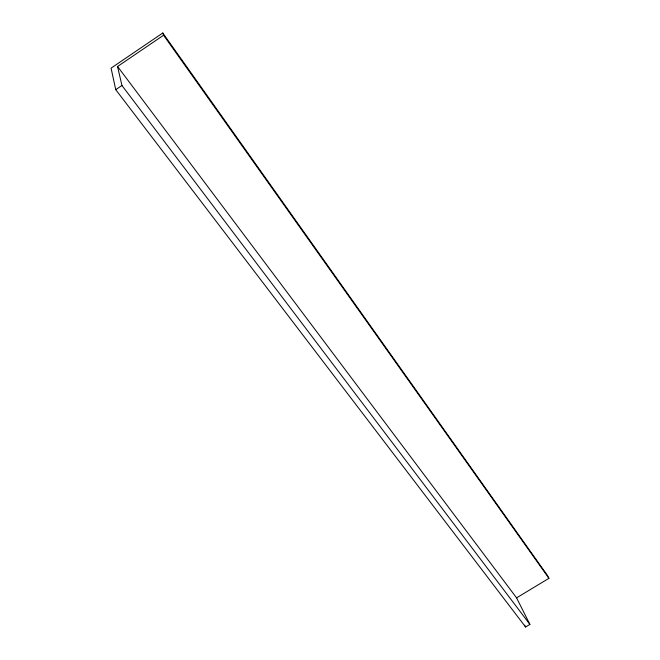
<?xml version="1.0" encoding="UTF-8"?>
<svg xmlns="http://www.w3.org/2000/svg" width="660" height="660" viewBox="0 0 660 660"><rect width="100%" height="100%" fill="white"/><g stroke="black" fill="none" stroke-linecap="round" stroke-linejoin="round"><path stroke-width="0.99" d="M162.789 33L111.061 68.145L115.739 89.677L525.583 627L529.906 624.409L516.574 597.861L117.554 66.478L163.564 35.236L162.789 33L547.14 575.017L548.938 578.325L516.574 597.861M115.739 89.677L121.943 85.478L117.554 66.478M121.943 85.478L529.906 624.409M163.564 35.236L548.938 578.325M524.675 625.185L525.583 627"/></g></svg>
